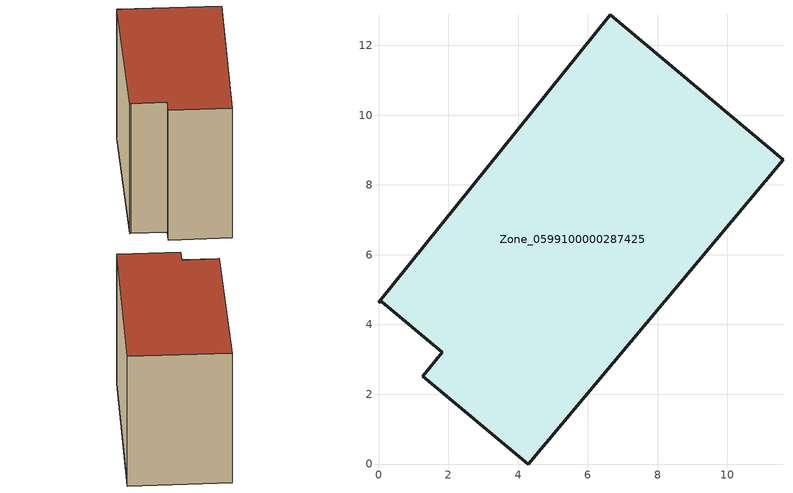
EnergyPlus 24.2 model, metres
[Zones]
Zone_0599100000287425
 floor ground (C_G): 6.64,12.87 11.6,8.73 4.3,0 1.27,2.52 1.83,3.21 0.1,4.65 0,4.63 z0
 wall outside (C_F): 11.6,8.73 6.64,12.87 0,4.63 0.1,4.65 1.83,3.21 1.27,2.52 4.3,0 11.6,8.73 z0:9.59
 roof outside (C_R): 4.3,0 11.6,8.73 6.64,12.87 0,4.63 0.1,4.65 1.83,3.21 1.27,2.52 z9.59
[BUILDING]
Pand.0599100000287425: North Axis=0; Terrain=City; Loads Convergence Tolerance Value=0.04; Temperature Convergence Tolerance Value=0.4; Solar Distribution=FullExterior; Maximum Number of Warmup Days=25; Minimum Number of Warmup Days=1
[Site:Location]
Rotterdam.The.Hague.AP_ZH_NLD Design_Conditions: Latitude=51.96; Longitude=4.45; Time Zone=1; Elevation=-4.5
[SITE:GROUNDTEMPERATURE:BUILDINGSURFACE]
18, 18, 18, 18, 18, 18, 18, 18, 18, 18, 18, 18
[MATERIAL] Thermal Absorptance=0.9; Solar Absorptance=0.7; Visible Absorptance=0.7
Name | Roughness | Thickness | Conductivity | Density | Specific Heat
G.TI.1946 | MediumSmooth | 0.15 | 1 | 540 | 1210
F.TI.1946 | Rough | 0.3 | 0.857143 | 1920 | 840
R.TI.1946 | MediumRough | 0.2 | 0.1 | 1500 | 1000
[CONSTRUCTION]
C_G: G.TI.1946
C_F: F.TI.1946
C_R: R.TI.1946
[ZONE]
Zone_0599100000287425: Type=1; Multiplier=1; Ceiling Height=Autocalculate; Volume=Autocalculate; Floor Area=autocalculate; Part of Total Floor Area=Yes
[ZONEINFILTRATION:DESIGNFLOWRATE]
Infil_Zone_0599100000287425: Zone or ZoneList or Space or SpaceList=Zone_0599100000287425; Schedule=AlwaysOn; Design Flow Rate Calculation Method=Flow/Area; Flow Rate per Floor Area=0.003; Constant Term Coefficient=1; Temperature Term Coefficient=0; Velocity Term Coefficient=0; Velocity Squared Term Coefficient=0
[HVACTEMPLATE:ZONE:IDEALLOADSAIRSYSTEM]
Zone_0599100000287425: Maximum Heating Supply Air Temperature=50; Minimum Cooling Supply Air Temperature=13; Maximum Heating Supply Air Humidity Ratio=0.0156; Minimum Cooling Supply Air Humidity Ratio=0.0077; Heating Limit=NoLimit; Cooling Limit=NoLimit; Dehumidification Control Type=ConstantSensibleHeatRatio; Cooling Sensible Heat Ratio=0.7; Dehumidification Setpoint=60; Humidification Control Type=None; Humidification Setpoint=30; Outdoor Air Method=None; Outdoor Air Flow Rate per Person=0.00944; Outdoor Air Flow Rate per Zone Floor Area=0; Outdoor Air Flow Rate per Zone=0; Demand Controlled Ventilation Type=None; Outdoor Air Economizer Type=NoEconomizer; Heat Recovery Type=None; Sensible Heat Recovery Effectiveness=0.7; Latent Heat Recovery Effectiveness=0.65
[ZONECONTROL:THERMOSTAT]
ThermostatControl_Zone_0599100000287425: Zone or ZoneList=Zone_0599100000287425; Control Type Schedule=DualSetpointControlType; Control 1=Thermostat_Zone_0599100000287425; Temperature Difference Between Cutout And Setpoint=0
[THERMOSTATSETPOINT:DUALSETPOINT]
Thermostat_Zone_0599100000287425: Heating Setpoint Temperature Schedule=HeatingSetpoint_Zone_0599100000287425; Cooling Setpoint Temperature Schedule=CoolingSetpoint_Zone_0599100000287425
[SCHEDULE:COMPACT]
HeatingSetpoint_Zone_0599100000287425: Through: 12/31, For: AllDays, Until: 24:00, 21
CoolingSetpoint_Zone_0599100000287425: Through: 12/31, For: AllDays, Until: 24:00, 24
DualSetpointControlType: Through: 12/31, For: AllDays, Until: 24:00, 4
AlwaysOn: Through: 12/31, For: AllDays, Until: 24:00, 1
